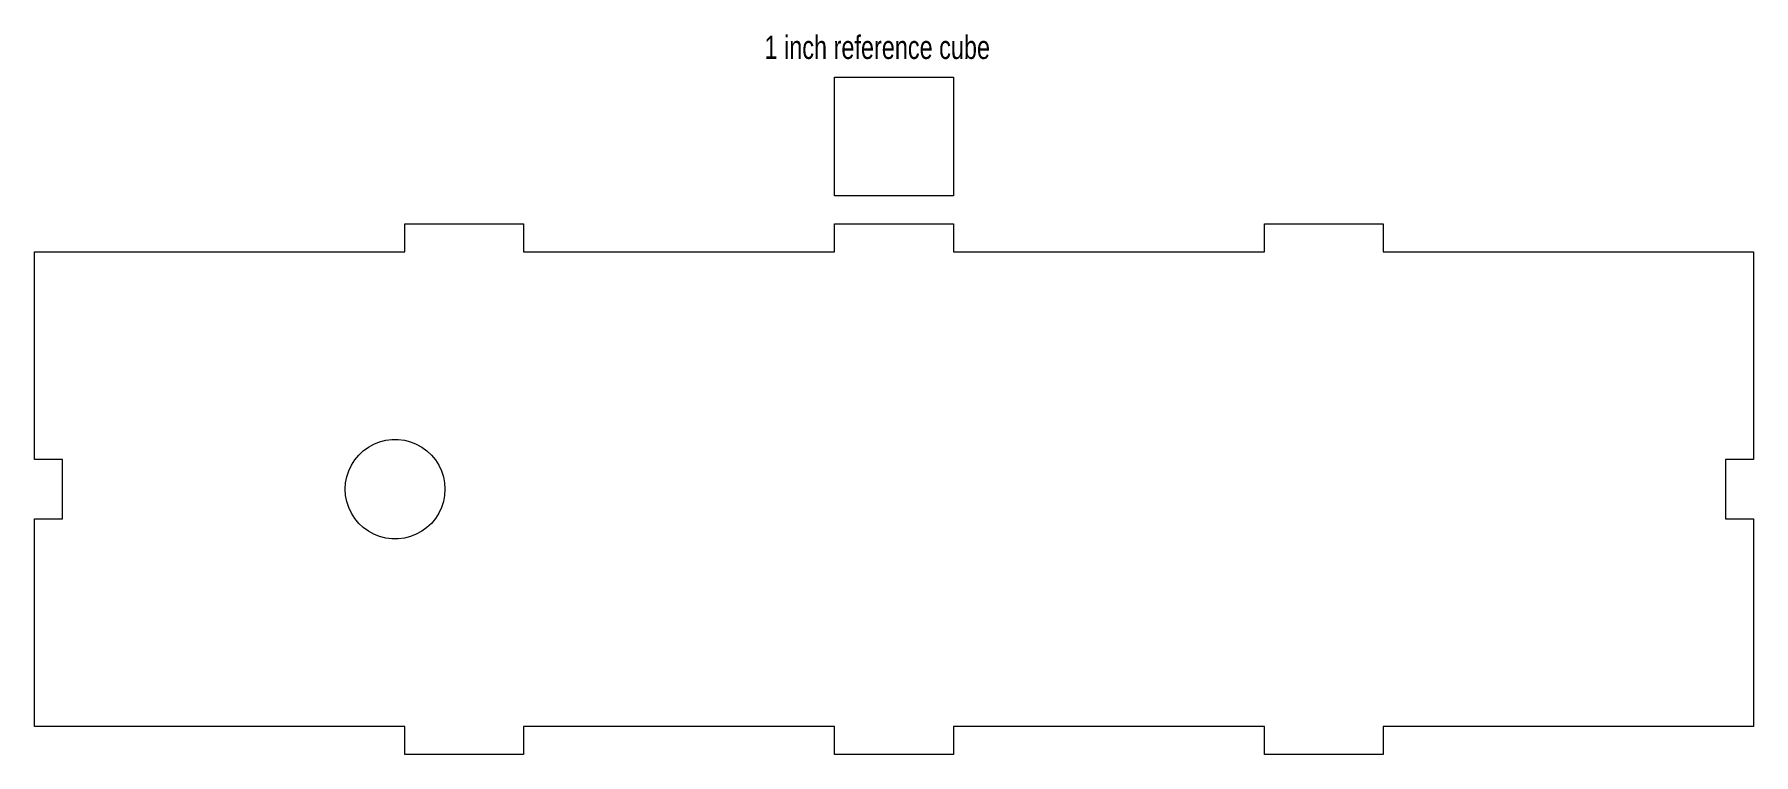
# Model space of a CAD drawing. Header units: millimetres. Extents: x -184 to 184, y -57 to 97.
import ezdxf

# ---------------------------------------------------------------- set-up
doc = ezdxf.new("R2010")
doc.units = ezdxf.units.MM
doc.layers.get('0').update_dxf_attribs({"linetype": 'CONTINUOUS', "lineweight": 0})
doc.styles.get("Standard").update_dxf_attribs({"font": 'txt', "width": 0.75})

msp = doc.modelspace()

# ---------------------------------------------------------------- linework, layer by layer
for p, q in [((-12.7, 62.8), (-12.7, 88.2)), ((-12.7, 88.2), (12.7, 88.2)), ((12.7, 88.2), (12.7, 62.8)), ((12.7, 62.8), (-12.7, 62.8)), ((-104.6, 50.8), (-104.6, 56.8)), ((-104.6, 56.8), (-79.2, 56.8)), ((-79.2, 56.8), (-79.2, 50.8)), ((-12.7, 50.8), (-12.7, 56.8)), ((-12.7, 56.8), (12.7, 56.8)), ((12.7, 56.8), (12.7, 50.8)), ((79.2, 50.8), (79.2, 56.8)), ((79.2, 56.8), (104.6, 56.8)), ((104.6, 56.8), (104.6, 50.8)), ((-183.8, 6.35), (-183.8, 50.8)), ((-183.8, 50.8), (-104.6, 50.8)), ((-79.2, 50.8), (-12.7, 50.8)), ((12.7, 50.8), (79.2, 50.8)), ((104.6, 50.8), (183.8, 50.8)), ((183.8, 50.8), (183.8, 6.35)), ((-114.457, 7.303), (-113.48, 8.22)), ((-113.48, 8.22), (-112.396, 9.007)), ((-112.396, 9.007), (-111.222, 9.653)), ((-111.222, 9.653), (-109.977, 10.146)), ((-109.977, 10.146), (-108.679, 10.479)), ((-108.679, 10.479), (-107.35, 10.647)), ((-107.35, 10.647), (-106.01, 10.647)), ((-106.01, 10.647), (-104.681, 10.479)), ((-104.681, 10.479), (-103.383, 10.146)), ((-103.383, 10.146), (-102.138, 9.653)), ((-102.138, 9.653), (-100.964, 9.007)), ((-100.964, 9.007), (-99.88, 8.22)), ((-99.88, 8.22), (-98.903, 7.303)), ((-177.8, 6.35), (-183.8, 6.35)), ((-177.8, -6.35), (-177.8, 6.35)), ((-117.013, 2.653), (-116.599, 3.927)), ((-116.599, 3.927), (-116.028, 5.139)), ((-116.028, 5.139), (-115.311, 6.27)), ((-115.311, 6.27), (-114.457, 7.303)), ((-98.903, 7.303), (-98.049, 6.27)), ((-98.049, 6.27), (-97.332, 5.139)), ((-97.332, 5.139), (-96.761, 3.927)), ((-96.761, 3.927), (-96.347, 2.653)), ((183.8, 6.35), (177.8, 6.35)), ((177.8, 6.35), (177.8, -6.35)), ((-117.348, 0), (-117.264, 1.337)), ((-117.264, -1.337), (-117.348, 0)), ((-117.264, 1.337), (-117.013, 2.653)), ((-96.347, 2.653), (-96.096, 1.337)), ((-96.096, 1.337), (-96.012, 0)), ((-96.012, 0), (-96.096, -1.337)), ((-117.013, -2.653), (-117.264, -1.337)), ((-116.599, -3.927), (-117.013, -2.653)), ((-96.347, -2.653), (-96.761, -3.927)), ((-96.096, -1.337), (-96.347, -2.653)), ((-183.8, -50.8), (-183.8, -6.35)), ((-183.8, -6.35), (-177.8, -6.35)), ((-116.028, -5.139), (-116.599, -3.927)), ((-115.311, -6.27), (-116.028, -5.139)), ((-114.457, -7.303), (-115.311, -6.27)), ((-113.48, -8.22), (-114.457, -7.303)), ((-98.903, -7.303), (-99.88, -8.22)), ((-98.049, -6.27), (-98.903, -7.303)), ((-97.332, -5.139), (-98.049, -6.27)), ((-96.761, -3.927), (-97.332, -5.139)), ((177.8, -6.35), (183.8, -6.35)), ((183.8, -6.35), (183.8, -50.8)), ((-112.396, -9.007), (-113.48, -8.22)), ((-111.222, -9.653), (-112.396, -9.007)), ((-109.977, -10.146), (-111.222, -9.653)), ((-108.679, -10.479), (-109.977, -10.146)), ((-107.35, -10.647), (-108.679, -10.479)), ((-106.01, -10.647), (-107.35, -10.647)), ((-104.681, -10.479), (-106.01, -10.647)), ((-103.383, -10.146), (-104.681, -10.479)), ((-102.138, -9.653), (-103.383, -10.146)), ((-100.964, -9.007), (-102.138, -9.653)), ((-99.88, -8.22), (-100.964, -9.007)), ((-104.6, -50.8), (-183.8, -50.8)), ((-104.6, -56.8), (-104.6, -50.8)), ((-12.7, -50.8), (-79.2, -50.8)), ((-79.2, -50.8), (-79.2, -56.8)), ((-12.7, -56.8), (-12.7, -50.8)), ((79.2, -50.8), (12.7, -50.8)), ((12.7, -50.8), (12.7, -56.8)), ((79.2, -56.8), (79.2, -50.8)), ((183.8, -50.8), (104.6, -50.8)), ((104.6, -50.8), (104.6, -56.8)), ((-79.2, -56.8), (-104.6, -56.8)), ((12.7, -56.8), (-12.7, -56.8)), ((104.6, -56.8), (79.2, -56.8))]:
    msp.add_line(p, q)

# ---------------------------------------------------------------- texts
at = {"insert": (-27.694, 97.074), "char_height": 5, "width": 100, "attachment_point": 1}
msp.add_mtext('1\\~inch\\~reference\\~cube', dxfattribs=at)

doc.saveas('drawing.dxf')
